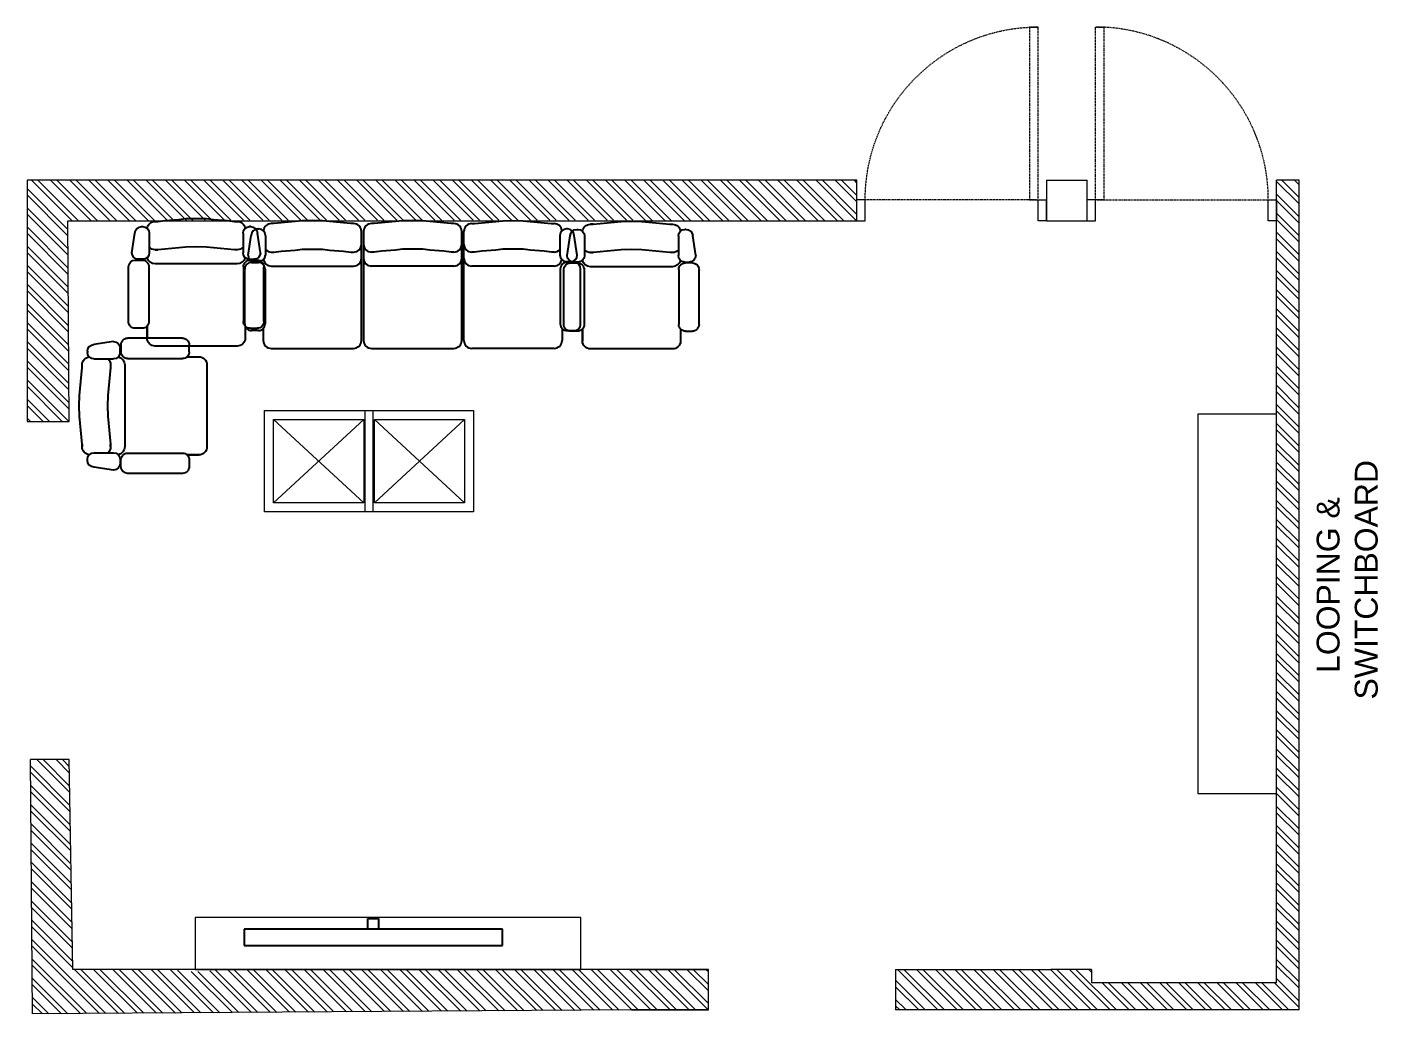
# Model space of a CAD drawing. Header units: inches. Extents: x 213 to 17763, y -4830 to 1802.
# Drawn here: x 6586.2 to 6885.7, y -2500.5 to -2281.6 of the extents above; entities that cross this region are included whole.
import ezdxf

# ---------------------------------------------------------------- set-up
doc = ezdxf.new("R2010")
doc.units = ezdxf.units.IN
doc.header["$MEASUREMENT"] = 0
for name, pattern in [('AUDIT_D_060311083008-3', [0]), ('DASHED2', [0.375, 0.25, -0.125]), ('HIDDEN', [0.375, 0.25, -0.125])]:
    doc.linetypes.add(name, pattern=pattern)
for name, color, linetype in [('.', 30, 'Continuous'), ('A-DOOR', 251, 'AUDIT_D_060311083008-3'), ('A-Door-Frame', 1, 'Continuous'), ('A-Door-Swing', 8, 'HIDDEN'), ('furn', 28, 'Continuous'), ('hatch', 4, 'Continuous'), ('PDF3_Text', 1, 'Continuous')]:
    doc.layers.add(name, color=color, linetype=linetype)
doc.layers.add('ROD', color=7, linetype='Continuous', lineweight=9)
doc.styles.add('PDF Arial', font='arial.ttf')

# ---------------------------------------------------------------- blocks, each defined once
blk = doc.blocks.new('EYETY')
at = {"layer": 'furn', "color": 254}
for p, q in [((50110.17584759793, -31682.67221617048), (50110.17584759793, -31680.02535557003)), ((50111.93296654434, -31678.26823662491), (50130.16307559381, -31678.26823662491)), ((50131.92019454022, -31680.02535557003), (50131.92019454022, -31704.17414780743)), ((50132.41438424894, -31704.17414780743), (50132.41438424894, -31680.02535557003)), ((50134.17150319535, -31678.26823662491), (50152.40161224482, -31678.26823662491)), ((50154.15873119123, -31680.02535557003), (50154.15873119123, -31682.67221617048)), ((50154.65292089996, -31680.02535557003), (50154.65292089996, -31704.17414780743)), ((50174.64014889584, -31678.26823662491), (50156.41003984636, -31678.26823662491)), ((50176.39726784224, -31682.67221617048), (50176.39726784224, -31680.02535557003)), ((50106.04802106605, -31683.69679008065), (50106.04802106605, -31695.8597018358)), ((50109.08092928589, -31682.21422095575), (50107.53059019199, -31682.21422095575)), ((50110.56349841184, -31695.8597018358), (50110.56349841184, -31683.69679008065)), ((50154.15873119123, -31682.67221617048), (50154.15873119123, -31704.17418429618)), ((50176.00961702834, -31695.8597018358), (50176.00961702834, -31683.69679008065)), ((50177.49218615428, -31682.21422095575), (50179.04252524818, -31682.21422095575)), ((50180.52509437413, -31683.69679008065), (50180.52509437413, -31695.8597018358)), ((50106.79057440748, -31698.96488118627), (50107.47563452418, -31703.33074154392)), ((50107.53059019199, -31697.34227096058), (50109.08092928589, -31697.34227096058)), ((50109.20941724889, -31697.52334554134), (50108.23211005358, -31697.52334554134)), ((50110.65095289475, -31703.33074154392), (50110.65095289475, -31698.96488118627)), ((50111.93296654434, -31696.51386359184), (50130.16307559381, -31696.51386359184)), ((50143.28655772009, -31696.51386359184), (50134.17150319535, -31696.51386359184)), ((50152.40161224482, -31696.51386359184), (50143.28655772009, -31696.51386359184)), ((50174.64014889584, -31696.51386359184), (50156.41003984636, -31696.51386359184)), ((50175.92216254542, -31703.33074154392), (50175.92216254542, -31698.96488118627)), ((50177.36369819129, -31697.52334554134), (50178.3410053866, -31697.52334554134)), ((50179.04252524818, -31697.34227096058), (50177.49218615428, -31697.34227096058)), ((50179.78254103269, -31698.96488118627), (50179.097480916, -31703.33074154392)), ((50111.93296654434, -31699.63064498502), (50112.52830579276, -31699.63064498502)), ((50112.52830579276, -31699.63064498502), (50114.11392179927, -31699.78982365517)), ((50114.11392179927, -31699.78982365517), (50117.21805087551, -31700.07220936137)), ((50117.21805087551, -31700.07220936137), (50118.77783711783, -31700.24164078514)), ((50118.77783711783, -31700.24164078514), (50121.04802106907, -31700.29811792636)), ((50121.04802106907, -31700.29811792636), (50123.31820502043, -31700.24164078514)), ((50123.31820502043, -31700.24164078514), (50124.87799126287, -31700.07220936137)), ((50124.87799126287, -31700.07220936137), (50127.9821203391, -31699.78982365517)), ((50127.9821203391, -31699.78982365517), (50129.56773634562, -31699.63064498502)), ((50129.56773634562, -31699.63064498502), (50130.16307559381, -31699.63064498502)), ((50134.76684244377, -31699.63064498502), (50134.17150319535, -31699.63064498502)), ((50136.35245845017, -31699.78982365517), (50134.76684244377, -31699.63064498502)), ((50139.45658752641, -31700.07220936137), (50136.35245845017, -31699.78982365517)), ((50141.01637376873, -31700.24164078514), (50139.45658752641, -31700.07220936137)), ((50143.28655772009, -31700.29811792636), (50141.01637376873, -31700.24164078514)), ((50145.55674167145, -31700.24164078514), (50143.28655772009, -31700.29811792636)), ((50147.11652791376, -31700.07220936137), (50145.55674167145, -31700.24164078514)), ((50150.22065699012, -31699.78982365517), (50147.11652791376, -31700.07220936137)), ((50151.8062729964, -31699.63064498502), (50150.22065699012, -31699.78982365517)), ((50152.40161224482, -31699.63064498502), (50151.8062729964, -31699.63064498502)), ((50157.00537909455, -31699.63064498502), (50156.41003984636, -31699.63064498502)), ((50158.59099510107, -31699.78982365517), (50157.00537909455, -31699.63064498502)), ((50161.69512417731, -31700.07220936137), (50158.59099510107, -31699.78982365517)), ((50163.25491041974, -31700.24164078514), (50161.69512417731, -31700.07220936137)), ((50165.5250943711, -31700.29811792636), (50163.25491041974, -31700.24164078514)), ((50167.79527832234, -31700.24164078514), (50165.5250943711, -31700.29811792636)), ((50169.35506456466, -31700.07220936137), (50167.79527832234, -31700.24164078514)), ((50172.4591936409, -31699.78982365517), (50169.35506456466, -31700.07220936137)), ((50174.04480964741, -31699.63064498502), (50172.4591936409, -31699.78982365517)), ((50174.64014889584, -31699.63064498502), (50174.04480964741, -31699.63064498502)), ((50108.94713142821, -31704.77227718885), (50109.20941724889, -31704.77227718885)), ((50177.62598401196, -31704.77227718885), (50177.36369819129, -31704.77227718885)), ((50112.52830579276, -31705.93126675255), (50111.93296654434, -31705.93126675255)), ((50114.11392179927, -31706.0904454227), (50112.52830579276, -31705.93126675255)), ((50117.21805087551, -31706.3728311289), (50114.11392179927, -31706.0904454227)), ((50118.77783711783, -31706.54226255255), (50117.21805087551, -31706.3728311289)), ((50121.04802106907, -31706.59873969389), (50118.77783711783, -31706.54226255255)), ((50123.31820502043, -31706.54226255255), (50121.04802106907, -31706.59873969389)), ((50124.87799126287, -31706.3728311289), (50123.31820502043, -31706.54226255255)), ((50127.9821203391, -31706.0904454227), (50124.87799126287, -31706.3728311289)), ((50129.56773634562, -31705.93126675255), (50127.9821203391, -31706.0904454227)), ((50130.16307559381, -31705.93126675255), (50129.56773634562, -31705.93126675255)), ((50134.76684244377, -31705.93126675255), (50134.17150319535, -31705.93126675255)), ((50136.35245845017, -31706.0904454227), (50134.76684244377, -31705.93126675255)), ((50139.45658752641, -31706.3728311289), (50136.35245845017, -31706.0904454227)), ((50141.01637376873, -31706.54226255255), (50139.45658752641, -31706.3728311289)), ((50143.28655772009, -31706.59873969389), (50141.01637376873, -31706.54226255255)), ((50145.55674167145, -31706.54226255255), (50143.28655772009, -31706.59873969389)), ((50147.11652791376, -31706.3728311289), (50145.55674167145, -31706.54226255255)), ((50150.22065699012, -31706.0904454227), (50147.11652791376, -31706.3728311289)), ((50151.8062729964, -31705.93126675255), (50150.22065699012, -31706.0904454227)), ((50152.40161224482, -31705.93126675255), (50151.8062729964, -31705.93126675255)), ((50156.41003984636, -31705.93126675255), (50157.00537909455, -31705.93126675255)), ((50157.00537909455, -31705.93126675255), (50158.59099510107, -31706.0904454227)), ((50158.59099510107, -31706.0904454227), (50161.69512417731, -31706.3728311289)), ((50161.69512417731, -31706.3728311289), (50163.25491041974, -31706.54226255255)), ((50163.25491041974, -31706.54226255255), (50165.5250943711, -31706.59873969389)), ((50165.5250943711, -31706.59873969389), (50167.79527832234, -31706.54226255255)), ((50167.79527832234, -31706.54226255255), (50169.35506456466, -31706.3728311289)), ((50169.35506456466, -31706.3728311289), (50172.4591936409, -31706.0904454227)), ((50172.4591936409, -31706.0904454227), (50174.04480964741, -31705.93126675255)), ((50174.04480964741, -31705.93126675255), (50174.64014889584, -31705.93126675255))]:
    blk.add_line(p, q, dxfattribs=at)
at = {"layer": 'furn', "color": 254, "extrusion": (0, 0, -1)}
for centre, major_axis, ratio, start_param, end_param in [((50111.93296654434, -31680.02535557003), (1.242470721939753, -1.242470721939753), 0.9999999999988027, 2.356194490183464, 3.92699081698784), ((50130.16307559381, -31680.02535557003), (-1.242470721939753, -1.242470721939754), 0.9999999999988025, 2.356194490191746, 3.926990816979559), ((50134.17150319535, -31680.02535557003), (1.242470721939753, -1.242470721939753), 0.9999999999988027, 2.356194490183464, 3.92699081698784), ((50152.40161224482, -31680.02535557003), (-1.242470721939753, -1.242470721939754), 0.9999999999988025, 2.356194490191746, 3.926990816979559), ((50156.41003984636, -31680.02535557003), (1.242470721939753, -1.242470721939753), 0.9999999999988027, 2.356194490183464, 3.92699081698784), ((50174.64014889584, -31680.02535557003), (-1.242470721939753, -1.242470721939754), 0.9999999999988025, 2.356194490191746, 3.926990816979559), ((50109.08092928589, -31683.69679008065), (-1.048334682127461, -1.048334682127461), 0.9999999999818098, 2.35619449018325, 3.926990816986521), ((50179.04252524818, -31683.69679008065), (-1.048334682127461, -1.048334682127461), 0.9999999999818098, 2.35619449018325, 3.926990816986521), ((50107.53059019199, -31695.8597018358), (-1.048334682120185, -1.048334682120185), 0.999999999995691, -0.7853981633996028, 0.7853981633996026), ((50177.49218615428, -31695.8597018358), (-1.048334682120185, -1.048334682120185), 0.999999999995691, -0.7853981633996028, 0.7853981633996026), ((50179.04252524818, -31695.85970183568), (-1.048334682125957, -1.048334682125957), 0.9999999999944935, 3.926990816989995, 5.497787143779385), ((50108.23211005358, -31698.96488118627), (-1.019319630208755, -1.019319630208756), 0.9999999999688968, 0.7853981634029052, 2.356194490176793), ((50109.20941724889, -31698.96488118627), (1.019319630198466, -1.019319630198466), 0.9999999999789912, 3.926990816997746, 5.497787143761538), ((50130.16307559381, -31698.27098253697), (-1.242470721939753, -1.242470721939754), 0.9999999999988025, 2.356194490191746, 3.926990816979559), ((50134.17150319535, -31698.27098253697), (1.242470721939754, -1.242470721939753), 0.9999999999905207, 2.356194490179323, 3.926990816991981), ((50152.40161224482, -31698.27098253697), (1.242470721981922, -1.242470721981921), 0.999999999930925, 3.926990817021779, 5.4977871437476), ((50156.41003984636, -31698.27098253697), (1.242470721939754, -1.242470721939753), 0.9999999999905207, 2.356194490179323, 3.926990816991981), ((50177.36369819129, -31698.96488118627), (-1.019319630208755, -1.019319630208756), 0.9999999999688968, 0.7853981634029052, 2.356194490176793), ((50178.3410053866, -31698.96488118627), (1.019319630198466, -1.019319630198466), 0.9999999999789912, 3.926990816997746, 5.497787143761538), ((50111.93296654434, -31701.38776393015), (-1.242470721977757, -1.242470721977757), 0.99999999994028, 1.538441258572627, 2.356194490162485), ((50130.16307559381, -31701.38776393015), (-1.242470721947029, -1.24247072194703), 0.999999999978809, 2.356194490181749, 3.926990816997837), ((50134.17150319535, -31701.38776393015), (1.24247072194703, -1.242470721947029), 0.9999999999788088, 2.356194490181749, 3.926990816997837), ((50152.40161224482, -31701.38776393015), (-1.242470721939753, -1.242470721939754), 0.9999999999905207, 2.356194490187605, 3.926990816991981), ((50156.41003984636, -31701.38776393015), (1.242470721939754, -1.242470721939753), 0.9999999999905207, 2.356194490179323, 3.926990816991981), ((50108.94278205819, -31703.30490869297), (-1.037590772282219, -1.03759077228222), 0.9999999999835809, -0.7883622158424805, 0.767792447987353), ((50109.20941724889, -31703.33074154392), (-1.019319630198465, -1.019319630198466), 0.9999999999789916, 3.92699081698765, 5.497787143771633), ((50111.93296654434, -31704.17414780743), (1.242470721944317, -1.242470721944317), 0.9999999999641004, 0.785398163415398, 2.233985233148854), ((50130.16307559381, -31704.17414780743), (1.242470721939753, -1.242470721939753), 0.9999999999988027, 5.497787143773258, 7.068583470577633), ((50134.17150319535, -31704.17414780743), (-1.242470721939753, -1.242470721939754), 0.9999999999988025, -0.7853981633980471, 0.7853981633897651), ((50156.41003984636, -31704.17414780743), (-1.242470721939753, -1.242470721939754), 0.9999999999988025, -0.7853981633980471, 0.7853981633897651), ((50177.36369819129, -31703.33074154392), (1.019319630198466, -1.019319630198466), 0.9999999999789912, 0.7853981634079525, 2.35619449018184), ((50177.63033338198, -31703.30490869297), (1.037590772282219, -1.037590772282219), 0.999999999983581, 5.515392859192233, 7.071547523022066)]:
    blk.add_ellipse(centre, major_axis=major_axis, ratio=ratio, start_param=start_param, end_param=end_param, dxfattribs=at)
at = {"layer": 'furn', "color": 254, "extrusion": (0, 0, -0.9999999999999998)}
for centre, major_axis, ratio, start_param, end_param in [((50107.53059019199, -31683.69679008065), (1.048334682120185, -1.048334682120184), 0.999999999995691, 2.356194490180375, 3.926990816989396), ((50177.49218615428, -31683.69679008065), (1.048334682120185, -1.048334682120184), 0.999999999995691, 2.356194490180375, 3.926990816989396), ((50109.08092928589, -31695.8597018358), (-1.048334682125956, -1.048334682125957), 0.9999999999944935, 3.926990816980179, 5.497787143779385)]:
    blk.add_ellipse(centre, major_axis=major_axis, ratio=ratio, start_param=start_param, end_param=end_param, dxfattribs=at)
at = {"layer": 'furn', "color": 254, "extrusion": (0, 0, -0.9999999999999999)}
for centre, major_axis, ratio, start_param, end_param in [((50111.93296654434, -31698.27098253697), (1.242470721936134, -1.242470721936134), 0.999999999963875, 2.553224827585523, 3.926990817005304), ((50174.64014889584, -31698.27098253697), (-1.242470721936134, -1.242470721936134), 0.9999999999638751, 2.356194490174282, 3.729960479594063), ((50174.64014889584, -31701.38776393015), (-1.242470721905345, -1.242470721905345), 0.9999999999977696, 2.35619449019123, 3.173947721814065), ((50152.40161224529, -31704.17414780743), (-1.242470721942517, -1.242470721942517), 0.9999999999696612, 3.927011576384646, 5.497787143998856), ((50174.64014889584, -31704.17414780743), (-1.242470721954098, -1.242470721954099), 0.9999999999500779, 4.049200074037535, 5.497787143757177)]:
    blk.add_ellipse(centre, major_axis=major_axis, ratio=ratio, start_param=start_param, end_param=end_param, dxfattribs=at)
blk = doc.blocks.new('EFSR')
at = {"layer": 'furn', "color": 254}
for p, q in [((11465.45910205608, -9283.767913620213), (11483.68921110556, -9283.767913620213)), ((11463.70198310968, -9288.171893165789), (11463.70198310968, -9285.52503256534)), ((11485.44633005196, -9288.171893165789), (11485.44633005196, -9285.52503256534)), ((11485.44633005196, -9285.52503256534), (11485.44633005196, -9288.196884612407)), ((11459.57415657779, -9289.196467075955), (11459.57415657779, -9301.359378831105)), ((11462.60706479764, -9287.713897951056), (11461.05672570374, -9287.713897951056)), ((11464.08963392358, -9301.359378831105), (11464.08963392358, -9289.196467075955)), ((11485.05867923806, -9301.359378831105), (11485.05867923806, -9289.196467075955)), ((11486.541248364, -9287.713897951056), (11488.0915874579, -9287.713897951056)), ((11489.57415658385, -9289.196467075955), (11489.57415658385, -9301.359378831105)), ((11465.45910205608, -9302.013540587148), (11483.68921110556, -9302.013540587148)), ((11460.31670991923, -9304.464558181578), (11461.00177003592, -9308.830418539226)), ((11461.05672570374, -9302.841947955887), (11462.60706479764, -9302.841947955887)), ((11462.73555276063, -9303.023022536647), (11461.75824556532, -9303.023022536647)), ((11464.1770884065, -9308.830418539226), (11464.1770884065, -9304.464558181578)), ((11465.45910205608, -9305.13032198033), (11466.05444130451, -9305.13032198033)), ((11466.05444130451, -9305.13032198033), (11467.64005731102, -9305.289500650477)), ((11467.64005731102, -9305.289500650477), (11470.74418638726, -9305.57188635668)), ((11478.40412677461, -9305.57188635668), (11481.50825585085, -9305.289500650477)), ((11481.50825585085, -9305.289500650477), (11483.09387185737, -9305.13032198033)), ((11483.68921110556, -9305.13032198033), (11483.09387185713, -9305.13032198033)), ((11483.09387185737, -9305.13032198033), (11483.68921110556, -9305.13032198033)), ((11484.97122475514, -9308.830418539226), (11484.97122475514, -9304.464558181578)), ((11486.41276040101, -9303.023022536647), (11487.39006759632, -9303.023022536647)), ((11488.0915874579, -9302.841947955887), (11486.541248364, -9302.841947955887)), ((11488.83160324241, -9304.464558181578), (11488.14654312572, -9308.830418539226)), ((11470.74418638726, -9305.57188635668), (11472.30397262969, -9305.741317780448)), ((11472.30397262969, -9305.741317780448), (11474.57415658082, -9305.797794921666)), ((11474.57415658082, -9305.797794921666), (11476.84434053218, -9305.741317780448)), ((11476.84434053218, -9305.741317780448), (11478.40412677461, -9305.57188635668)), ((11462.47326693996, -9310.271954184158), (11462.73555276063, -9310.271954184158)), ((11466.05444130451, -9311.430943747859), (11465.45910205608, -9311.430943747859)), ((11467.64005731102, -9311.590122418005), (11466.05444130451, -9311.430943747859)), ((11483.09387185737, -9311.430943747859), (11481.50825585085, -9311.590122418005)), ((11483.09387185713, -9311.430943747859), (11483.68921110556, -9311.430943747859)), ((11483.68921110556, -9311.430943747859), (11483.09387185737, -9311.430943747859)), ((11486.67504622168, -9310.271954184158), (11486.41276040101, -9310.271954184158)), ((11470.74418638726, -9311.872508124208), (11467.64005731102, -9311.590122418005)), ((11472.30397262969, -9312.04193954786), (11470.74418638726, -9311.872508124208)), ((11474.57415658082, -9312.098416689194), (11472.30397262969, -9312.04193954786)), ((11476.84434053218, -9312.04193954786), (11474.57415658082, -9312.098416689194)), ((11478.40412677461, -9311.872508124208), (11476.84434053218, -9312.04193954786)), ((11481.50825585085, -9311.590122418005), (11478.40412677461, -9311.872508124208))]:
    blk.add_line(p, q, dxfattribs=at)
at = {"layer": 'furn', "color": 254, "extrusion": (0, 0, -1)}
for centre, major_axis, ratio, start_param, end_param in [((11465.45910205608, -9285.52503256534), (1.242470721939753, -1.242470721939753), 0.9999999999988027, 2.356194490183464, 3.92699081698784), ((11483.68921110556, -9285.52503256534), (-1.242470721939753, -1.242470721939754), 0.9999999999988025, 2.356194490191746, 3.926990816979559), ((11483.68921110556, -9285.52503256534), (-1.242470721939753, -1.242470721939754), 0.9999999999988025, 2.356194490191746, 3.926990816979559), ((11461.05672570374, -9301.359378831105), (-1.048334682120185, -1.048334682120185), 0.999999999995691, -0.7853981633996028, 0.7853981633996026), ((11483.68921110556, -9303.770659532274), (-1.242470721939753, -1.242470721939754), 0.9999999999988025, 2.356194490191746, 3.729960479727207), ((11486.541248364, -9301.359378831105), (-1.048334682120185, -1.048334682120185), 0.999999999995691, -0.7853981633996028, 0.7853981633996026), ((11488.0915874579, -9301.359378830988), (-1.048334682125957, -1.048334682125957), 0.9999999999944935, 3.926990816989995, 5.497787143779385), ((11461.75824556532, -9304.464558181578), (-1.019319630208755, -1.019319630208756), 0.9999999999688968, 0.7853981634029052, 2.356194490176793), ((11462.73555276063, -9304.464558181578), (1.019319630198466, -1.019319630198466), 0.9999999999789912, 3.926990816997746, 5.497787143761538), ((11465.45910205608, -9306.887440925457), (-1.242470721977757, -1.242470721977757), 0.99999999994028, 1.538441258572627, 2.356194490162485), ((11483.68921110556, -9306.887440925457), (-1.242470721947029, -1.24247072194703), 0.999999999978809, 2.356194490181749, 3.173947721824563), ((11486.41276040101, -9304.464558181578), (-1.019319630208755, -1.019319630208756), 0.9999999999688968, 0.7853981634029052, 2.356194490176793), ((11487.39006759632, -9304.464558181578), (1.019319630198466, -1.019319630198466), 0.9999999999789912, 3.926990816997746, 5.497787143761538), ((11462.46891756994, -9308.804585688275), (-1.037590772282219, -1.03759077228222), 0.9999999999835809, -0.7883622158424805, 0.767792447987353), ((11462.73555276063, -9308.830418539226), (-1.019319630198465, -1.019319630198466), 0.9999999999789916, 3.92699081698765, 5.497787143771633), ((11465.45910205608, -9309.673824802732), (1.242470721944317, -1.242470721944317), 0.9999999999641004, 0.785398163415398, 2.233985233148854), ((11483.68921110556, -9309.673824802732), (1.242470721939753, -1.242470721939753), 0.9999999999988027, 5.619996400605922, 7.068583470577633), ((11486.41276040101, -9308.830418539226), (1.019319630198466, -1.019319630198466), 0.9999999999789912, 0.7853981634079525, 2.35619449018184), ((11486.6793955917, -9308.804585688275), (1.037590772282219, -1.037590772282219), 0.999999999983581, 5.515392859192233, 7.071547523022066)]:
    blk.add_ellipse(centre, major_axis=major_axis, ratio=ratio, start_param=start_param, end_param=end_param, dxfattribs=at)
at = {"layer": 'furn', "color": 254, "extrusion": (0, 0, -0.9999999999999998)}
for centre, major_axis, ratio, start_param, end_param in [((11461.05672570374, -9289.196467075955), (1.048334682120185, -1.048334682120184), 0.999999999995691, 2.356194490180375, 3.926990816989396), ((11486.541248364, -9289.196467075955), (1.048334682120185, -1.048334682120184), 0.999999999995691, 2.356194490180375, 3.926990816989396), ((11462.60706479764, -9301.359378831105), (-1.048334682125956, -1.048334682125957), 0.9999999999944935, 3.926990816980179, 5.497787143779385)]:
    blk.add_ellipse(centre, major_axis=major_axis, ratio=ratio, start_param=start_param, end_param=end_param, dxfattribs=at)
at = {"layer": 'furn', "color": 254, "extrusion": (0, 0, -0.9999999999999997)}
for centre in [(11462.60706479764, -9289.196467075955), (11488.0915874579, -9289.196467075955)]:
    blk.add_ellipse(centre, major_axis=(-1.048334682127461, -1.048334682127461), ratio=0.9999999999818098, start_param=2.35619449018325, end_param=3.926990816986521, dxfattribs=at)
at = {"layer": 'furn', "color": 254, "extrusion": (0, 0, -0.9999999999999999)}
for centre, major_axis, ratio, start_param, end_param in [((11465.45910205608, -9303.770659532274), (1.242470721936134, -1.242470721936134), 0.999999999963875, 2.553224827585523, 3.926990817005304), ((11483.68921110556, -9303.770659532274), (-1.242470721936134, -1.242470721936134), 0.9999999999638751, 2.356194490174282, 3.729960479594063), ((11483.68921110556, -9306.887440925457), (-1.242470721905345, -1.242470721905345), 0.9999999999977696, 2.35619449019123, 3.173947721814065), ((11483.68921110556, -9309.673824802732), (-1.242470721954098, -1.242470721954099), 0.9999999999500779, 4.049200074037535, 5.497787143757177)]:
    blk.add_ellipse(centre, major_axis=major_axis, ratio=ratio, start_param=start_param, end_param=end_param, dxfattribs=at)
blk = doc.blocks.new('etruyteu')
at = {"layer": 'furn', "color": 254}
for p, q in [((46569.76038766889, -93185.41236072383), (46569.76038766889, -93137.70453464909)), ((46569.76038766889, -93137.70453464909), (46572.78983462464, -93137.70453464909)), ((46572.78983462464, -93137.70453464909), (46572.78983462464, -93185.41236072383)), ((46569.76038766889, -93160.54863203454), (46567.74075636506, -93160.54863203454)), ((46567.74075636506, -93160.54863203454), (46567.74075636506, -93162.56826333837)), ((46569.76038766889, -93162.56826333837), (46567.74075636506, -93162.56826333837)), ((46572.78983462464, -93185.41236072383), (46569.76038766889, -93185.41236072383))]:
    blk.add_line(p, q, dxfattribs=at)
blk = doc.blocks.new('*U34')
at = {"layer": 'A-Door-Frame', "lineweight": 5}
for p, q in [((0, -99.99999999998897), (0, 0)), ((900, -99.99999999220978), (900, 7.779206612212874e-09))]:
    blk.add_line(p, q, dxfattribs=at)
for points in [[(0, -99.99999999998897), (40, -99.99999999998897), (40, 0), (0, 0)], [(900, -99.99999999220978), (860, -99.99999999220978), (860, 7.779206612212874e-09), (900, 7.779206612212874e-09)]]:
    blk.add_lwpolyline(points, dxfattribs=at)
at = {"layer": 'A-Door-Swing', "linetype": 'DASHED2', "lineweight": 5}
blk.add_line((47.33464076164898, 2.842170943040401e-14), (867.3346407616491, 2.842170943040401e-14), dxfattribs=at)
blk.add_lwpolyline([(40, 2.328306436538696e-10), (39.99999999222119, 820.0000000002328), (79.99999999222119, 820.0000000002328), (80, 2.328306436538696e-10)], close=True, dxfattribs=at)
blk.add_arc((39.99999999988461, 1.172679731098469e-10), 820.0000000001154, 359.9999999999935, 89.999999999987, dxfattribs=at)

msp = doc.modelspace()

# ---------------------------------------------------------------- hatches: boundary and pattern name
at = {"layer": '.', "lineweight": 5}
h = msp.add_hatch(dxfattribs=at)
h.set_pattern_fill('ANSI32', color=1, scale=8, angle=90)
h.set_pattern_definition([(135, (6611.185594301577, -9475.735192539489), (-2.121320343559643, -2.121320343559643), []), (135, (6611.185594301577, -9474.32097897949), (-2.121320343559643, -2.121320343559643), [])])
h.paths.add_polyline_path([(6586.185597649693, -2315.588461528472), (6586.185597649682, -2369.099247517403), (6595.535341348958, -2369.099247517403), (6595.244421179094, -2324.588461528501), (6623.474857638351, -2324.588461528502), (6623.474857638351, -2324.437643477637), (6708.973324381944, -2324.437643477637), (6770.131089773851, -2324.588327229108), (6770.131089773851, -2319.915728364491), (6770.185597649682, -2315.588461528509)])
h.paths.add_polyline_path([(6630.124149060055, -2490.588461528509), (6627.515567843235, -2490.825766753584), (6625.955781600802, -2490.995198177236), (6623.685597649673, -2491.051675318569), (6621.415413698312, -2490.995198177236), (6619.85562745588, -2490.825766753584), (6617.247046239061, -2490.588461528509), (6596.329388499355, -2490.588461528509), (6595.535341348958, -2444.072942273977), (6586.990206947631, -2444.072942273977), (6587.370071593436, -2500.482842175363), (6720.185597649694, -2499.588461528509), (6737.229590074953, -2499.588461528509), (6737.229590074953, -2490.588461528507)])
h.paths.add_polyline_path([(6822.185597649682, -2493.588461528509), (6822.185597649682, -2490.588461528507), (6813.185597649682, -2490.588461528509), (6778.729590074953, -2490.588461528509), (6778.729590074953, -2499.588461528509), (6868.185597649666, -2499.588461528509), (6868.185597649682, -2409.588461528509), (6868.185597649682, -2404.588461528509), (6868.185597649682, -2315.58846152851), (6863.185597649682, -2315.588461528509), (6863.185597649682, -2319.915738946216), (6863.240100887047, -2319.915738946216), (6863.240100887047, -2324.588461528146), (6863.185597649667, -2493.588461528509)])
h.paths.add_polyline_path([(6863.185597649674, -2421.71757367158), (6863.185597649674, -2387.459349385438), (6863.185594301578, -2387.492746289158), (6863.185594301578, -2421.7509705753)], flags=17)

# ---------------------------------------------------------------- linework, layer by layer
at = {"lineweight": 5}
for p in [(6812.185597649682, -2315.588461528509), (6821.185597649682, -2324.588461528509)]:
    msp.add_line(p, (6821.185597649682, -2315.588461528509), dxfattribs=at)
at = {"color": 254, "lineweight": 5}
for p, q in [((6640.837008673983, -2387.099406520169), (6660.837008673983, -2368.625568392078)), ((6640.837008673983, -2368.625568392078), (6660.837008673983, -2387.099406520169)), ((6663.185597649683, -2387.099406520169), (6683.185597649683, -2368.625568392078)), ((6663.185597649683, -2368.625568392078), (6683.185597649683, -2387.099406520169))]:
    msp.add_line(p, q, dxfattribs=at)
for points in [[(6638.837008673983, -2389.099406520169), (6638.837008673983, -2366.625568392078), (6662.837008673983, -2366.625568392078), (6662.837008673983, -2389.099406520169)], [(6640.837008673983, -2387.099406520169), (6640.837008673983, -2368.625568392078), (6660.837008673983, -2368.625568392078), (6660.837008673983, -2387.099406520169)], [(6661.185597649683, -2389.099406520169), (6661.185597649683, -2366.625568392078), (6685.185597649683, -2366.625568392078), (6685.185597649683, -2389.099406520169)], [(6663.185597649683, -2387.099406520169), (6663.185597649683, -2368.625568392078), (6683.185597649683, -2368.625568392078), (6683.185597649683, -2387.099406520169)]]:
    msp.add_lwpolyline(points, close=True, dxfattribs=at)
at = {"layer": 'ROD', "lineweight": 5}
for p, q in [((6586.185597649693, -2315.588461528472), (6586.185597649682, -2369.099247517403)), ((6770.185597649682, -2315.588461528509), (6586.185597649693, -2315.588461528472)), ((6770.185597649682, -2324.588461528509), (6770.185597649682, -2315.588461528509)), ((6812.185597649682, -2315.588461528509), (6812.185597649682, -2324.588461528509)), ((6868.185597649696, -2315.58846152851), (6863.185597649682, -2315.588461528509)), ((6863.185597649667, -2493.588461528509), (6863.185597649682, -2315.588461528509)), ((6863.185597649682, -2324.588461528509), (6863.185597649682, -2315.588461528509)), ((6868.185597649682, -2404.588461528509), (6868.185597649682, -2315.588461528509)), ((6595.244421179094, -2324.588461528501), (6770.185597649682, -2324.588461528509)), ((6595.535341348958, -2369.099247517403), (6595.244421179094, -2324.588461528501)), ((6812.185597649682, -2324.588461528509), (6821.185597649682, -2324.588461528509)), ((6868.185597649666, -2499.588461528509), (6868.185597649682, -2409.588461528509)), ((6587.370071593436, -2500.482842175363), (6586.990206947631, -2444.072942273977)), ((6596.329388499355, -2490.588461528509), (6595.535341348958, -2444.072942273977)), ((6737.229590074953, -2490.588461528507), (6596.329388499355, -2490.588461528509)), ((6720.185597649696, -2490.588461528509), (6711.185597649696, -2490.588461528509)), ((6822.185597649682, -2490.588461528507), (6813.185597649682, -2490.588461528509)), ((6822.185597649682, -2490.588461528507), (6822.185597649682, -2493.588461528507)), ((6863.185597649667, -2493.588461528509), (6822.185597649682, -2493.588461528509)), ((6720.185597649696, -2499.588461528509), (6587.370071593436, -2500.482842175363)), ((6720.185597649696, -2499.588461528509), (6737.229590074953, -2499.588461528509))]:
    msp.add_line(p, q, dxfattribs=at)
for points in [[(6868.185597649682, -2324.588461528509), (6868.185597649696, -2315.588461528514)], [(6586.185597649682, -2369.099247517403), (6595.535341348958, -2369.099247517403)], [(6868.185597649682, -2409.588461528509), (6868.185597649682, -2404.588461528509)], [(6595.535341348958, -2444.072942273977), (6586.990206947631, -2444.072942273977)], [(6720.185597649696, -2490.588461528509), (6737.229590074953, -2490.588461528509)], [(6737.229590074953, -2499.588461528509), (6737.229590074953, -2490.588461528509)], [(6778.729590074953, -2490.588461528509), (6813.185597649682, -2490.588461528509)], [(6778.729590074953, -2490.588461528509), (6778.729590074953, -2499.588461528509)], [(6737.229590074953, -2499.588461528509), (6720.185597649696, -2499.588461528509)], [(6868.185597649666, -2499.588461528509), (6778.729590074953, -2499.588461528509)]]:
    msp.add_lwpolyline(points, dxfattribs=at)
at = {"layer": 'ROD', "color": 254, "lineweight": 5}
for points in [[(6863.185597649682, -2451.588461528509), (6863.185597649682, -2367.455630385926), (6845.729590074953, -2367.455630385926), (6845.729590074953, -2451.588461528509)], [(6708.973324381946, -2479.120818323708), (6623.474857638354, -2479.120818323708), (6623.474857638354, -2490.588461528508), (6708.973324381946, -2490.588461528508)]]:
    msp.add_lwpolyline(points, close=True, dxfattribs=at)

# ---------------------------------------------------------------- block references
at = {"color": 254, "lineweight": 5, "xscale": -1, "rotation": 180}
msp.add_blockref('EYETY', (-43471.6009600704, -34031.13072408105), dxfattribs=at)
at = {"layer": 'A-DOOR', "lineweight": 5, "yscale": 0.04672722581929388, "zscale": 0.04672722581929388}
for p, xscale in [((6812.185593011215, -2319.915728364855), -0.04672722581929388), ((6821.185597649682, -2319.91573894658), 0.04672722581929388)]:
    msp.add_blockref('*U34', p, dxfattribs=dict(at, xscale=xscale))
at = {"layer": 'hatch', "color": 254, "lineweight": 5}
for p, rotation in [((18098.25975423049, -11636.13040107634), 180), ((18194.75975423049, -11636.76311179741), 180), ((15909.84846607845, 9108.968788066795), 270)]:
    msp.add_blockref('EFSR', p, dxfattribs=dict(at, rotation=rotation))
at = {"layer": 'ROD', "color": 254, "lineweight": 5, "xscale": -1.2, "yscale": 1.2, "zscale": 1.2, "rotation": 90}
msp.add_blockref('etruyteu', (-105130.8963183563, 53402.01727126351), dxfattribs=at)

# ---------------------------------------------------------------- texts
at = {"layer": 'PDF3_Text', "lineweight": 5, "insert": (6885.685604709455, -2430.735139072121), "char_height": 5.068835443945313, "attachment_point": 7, "rotation": 90, "style": 'PDF Arial'}
msp.add_mtext_dynamic_manual_height_columns('   LOOPING & \\PSWITCHBOARD', width=114.7518424763621, gutter_width=49.21259842519684, heights=[0], dxfattribs=at)

doc.saveas('drawing.dxf')
